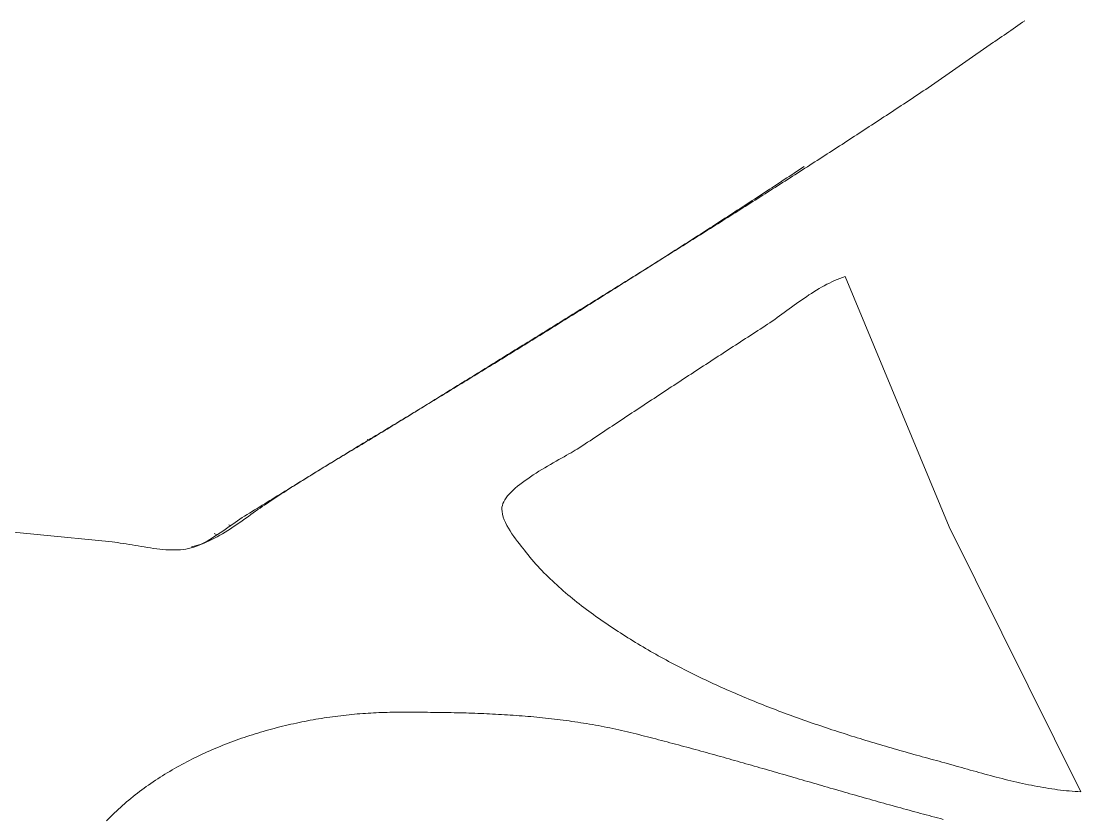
# Model space of a CAD drawing. Header units: inches. Extents: x 5.7 to 37.7, y 3.3 to 21.3.
# Drawn here: x 28.941 to 29.565, y 16.315 to 16.786 of the extents above; entities that cross this region are included whole.
import ezdxf

# ---------------------------------------------------------------- set-up
doc = ezdxf.new("R2010")
doc.units = ezdxf.units.IN
doc.header["$MEASUREMENT"] = 0
doc.layers.add('LASER BLACK', color=7, linetype='Continuous', lineweight=0, true_color=0x000000)

msp = doc.modelspace()

# ---------------------------------------------------------------- linework, layer by layer
at = {"layer": 'LASER BLACK', "linetype": 'Continuous'}
msp.add_line((29.47507, 16.74635), (29.51364, 16.77322), dxfattribs=at)
at = {"layer": 'LASER BLACK'}
for points in [[(29.53193, 16.78585), (29.5306, 16.7849), (29.52926, 16.78394), (29.52792, 16.783), (29.52657, 16.78205), (29.52522, 16.78111), (29.52387, 16.78017), (29.52251, 16.77924), (29.52115, 16.7783), (29.51979, 16.77737), (29.51843, 16.77645), (29.51706, 16.77552), (29.51569, 16.7746), (29.51433, 16.77368), (29.51295, 16.77277)], [(29.16814, 16.55248), (29.16962, 16.55339), (29.17109, 16.55431), (29.17257, 16.55522), (29.17405, 16.55614), (29.17552, 16.55705), (29.177, 16.55797), (29.17848, 16.55888), (29.17995, 16.5598), (29.18143, 16.56071), (29.18291, 16.56163), (29.18438, 16.56254), (29.18586, 16.56345), (29.18734, 16.56437), (29.18881, 16.56528), (29.19029, 16.5662), (29.19177, 16.56711), (29.19325, 16.56802), (29.19472, 16.56894), (29.1962, 16.56985), (29.19768, 16.57077), (29.19915, 16.57168), (29.20063, 16.57259), (29.20211, 16.57351), (29.20359, 16.57442), (29.20506, 16.57534), (29.20654, 16.57625), (29.20802, 16.57716), (29.2095, 16.57808), (29.21097, 16.57899), (29.21245, 16.5799), (29.21393, 16.58082), (29.21541, 16.58173), (29.21689, 16.58265), (29.21836, 16.58356), (29.21984, 16.58447), (29.22132, 16.58539), (29.2228, 16.5863), (29.22427, 16.58721), (29.22575, 16.58813), (29.22723, 16.58904), (29.22871, 16.58996), (29.23018, 16.59087), (29.23166, 16.59178), (29.23314, 16.5927), (29.23462, 16.59361), (29.2361, 16.59453), (29.23757, 16.59544), (29.23905, 16.59635), (29.24053, 16.59727), (29.24201, 16.59818), (29.24348, 16.5991), (29.24496, 16.60001), (29.24644, 16.60093), (29.24792, 16.60184), (29.24939, 16.60276), (29.25087, 16.60367), (29.25235, 16.60459), (29.25383, 16.6055), (29.2553, 16.60642), (29.25678, 16.60733), (29.25826, 16.60825), (29.25973, 16.60916), (29.26121, 16.61008), (29.26269, 16.61099), (29.26416, 16.61191), (29.26564, 16.61282), (29.26712, 16.61374), (29.2686, 16.61465), (29.27007, 16.61557), (29.27155, 16.61649), (29.27303, 16.6174), (29.2745, 16.61832), (29.27598, 16.61924), (29.27745, 16.62015), (29.27893, 16.62107), (29.28041, 16.62199), (29.28188, 16.6229), (29.28336, 16.62382), (29.28483, 16.62474), (29.28631, 16.62565), (29.28779, 16.62657), (29.28926, 16.62749), (29.29074, 16.62841), (29.29221, 16.62933), (29.29369, 16.63024), (29.29516, 16.63116), (29.29664, 16.63208), (29.29811, 16.633), (29.29959, 16.63392), (29.30106, 16.63484), (29.30254, 16.63576), (29.30401, 16.63668), (29.30549, 16.6376), (29.30696, 16.63852), (29.30843, 16.63944), (29.30991, 16.64036), (29.31138, 16.64128), (29.31286, 16.6422), (29.31433, 16.64312), (29.3158, 16.64404), (29.31728, 16.64496), (29.31875, 16.64588), (29.32022, 16.6468), (29.32169, 16.64773), (29.32317, 16.64865), (29.32464, 16.64957), (29.32611, 16.65049), (29.32758, 16.65142), (29.32906, 16.65234), (29.33053, 16.65326), (29.332, 16.65418), (29.33347, 16.65511), (29.33494, 16.65603), (29.33641, 16.65696), (29.33789, 16.65788), (29.33936, 16.65881), (29.34083, 16.65973), (29.3423, 16.66066), (29.34377, 16.66158), (29.34524, 16.66251), (29.34671, 16.66343), (29.34818, 16.66436), (29.34965, 16.66529), (29.35112, 16.66621), (29.35259, 16.66714), (29.35406, 16.66807), (29.35552, 16.669), (29.35699, 16.66992), (29.35846, 16.67085), (29.35993, 16.67178), (29.3614, 16.67271), (29.36287, 16.67364), (29.36433, 16.67457), (29.3658, 16.6755), (29.36727, 16.67643), (29.36873, 16.67736), (29.3702, 16.67829), (29.37167, 16.67922), (29.37313, 16.68015), (29.3746, 16.68109), (29.37607, 16.68202), (29.37753, 16.68295), (29.379, 16.68388), (29.38046, 16.68482), (29.38193, 16.68575), (29.38339, 16.68668), (29.38486, 16.68762), (29.38632, 16.68855), (29.38778, 16.68949), (29.38925, 16.69042), (29.39071, 16.69136), (29.39217, 16.6923), (29.39364, 16.69323), (29.3951, 16.69417), (29.39656, 16.69511), (29.39802, 16.69604), (29.39948, 16.69698), (29.40095, 16.69792), (29.40241, 16.69886), (29.40387, 16.6998), (29.40533, 16.70074), (29.40679, 16.70168), (29.40825, 16.70262), (29.40971, 16.70356), (29.41117, 16.7045), (29.41263, 16.70544), (29.41409, 16.70638), (29.41555, 16.70732), (29.417, 16.70827), (29.41846, 16.70921), (29.41992, 16.71015), (29.42138, 16.7111), (29.42283, 16.71204), (29.42429, 16.71299), (29.42575, 16.71393), (29.4272, 16.71488), (29.42866, 16.71582), (29.43012, 16.71677), (29.43157, 16.71772), (29.43303, 16.71867), (29.43448, 16.71961), (29.43593, 16.72056), (29.43739, 16.72151), (29.43884, 16.72246), (29.4403, 16.72341), (29.44175, 16.72436), (29.4432, 16.72531), (29.44465, 16.72626), (29.44611, 16.72721), (29.44756, 16.72817), (29.44901, 16.72912), (29.45046, 16.73007), (29.45191, 16.73103), (29.45336, 16.73198), (29.45481, 16.73293), (29.45626, 16.73389), (29.45771, 16.73485), (29.45916, 16.7358), (29.46061, 16.73676), (29.46205, 16.73772), (29.4635, 16.73867), (29.46495, 16.73963), (29.4664, 16.74059), (29.46784, 16.74155), (29.46929, 16.74251), (29.47073, 16.74347), (29.47218, 16.74443), (29.47363, 16.74539), (29.47507, 16.74635), (29.47651, 16.74732)], [(29.4019, 16.69989), (29.40045, 16.69893), (29.399, 16.69797), (29.39755, 16.69701), (29.39609, 16.69605), (29.39464, 16.69509), (29.39319, 16.69413), (29.39174, 16.69317), (29.39028, 16.69222), (29.38883, 16.69126), (29.38737, 16.6903), (29.38592, 16.68935), (29.38446, 16.68839), (29.38301, 16.68744), (29.38155, 16.68648), (29.38009, 16.68553), (29.37864, 16.68457), (29.37718, 16.68362), (29.37572, 16.68267), (29.37426, 16.68172), (29.37281, 16.68076), (29.37135, 16.67981), (29.36989, 16.67886), (29.36843, 16.67791), (29.36697, 16.67696), (29.36551, 16.67601), (29.36405, 16.67506), (29.36259, 16.67411), (29.36113, 16.67316), (29.35966, 16.67222), (29.3582, 16.67127), (29.35674, 16.67032), (29.35528, 16.66938), (29.35381, 16.66843), (29.35235, 16.66748), (29.35089, 16.66654), (29.34942, 16.66559), (29.34796, 16.66465), (29.34649, 16.6637), (29.34503, 16.66276), (29.34356, 16.66182), (29.34209, 16.66087), (29.34063, 16.65993), (29.33916, 16.65899), (29.3377, 16.65805), (29.33623, 16.65711), (29.33476, 16.65616), (29.33329, 16.65522), (29.33182, 16.65428), (29.33036, 16.65334), (29.32889, 16.6524), (29.32742, 16.65147), (29.32595, 16.65053), (29.32448, 16.64959), (29.32301, 16.64865), (29.32154, 16.64771), (29.32007, 16.64678), (29.3186, 16.64584), (29.31713, 16.6449), (29.31565, 16.64397), (29.31418, 16.64303), (29.31271, 16.6421), (29.31124, 16.64116), (29.30976, 16.64023), (29.30829, 16.63929), (29.30682, 16.63836), (29.30535, 16.63743), (29.30387, 16.63649), (29.3024, 16.63556), (29.30092, 16.63463), (29.29945, 16.6337), (29.29797, 16.63277), (29.2965, 16.63184), (29.29502, 16.63091), (29.29355, 16.62998), (29.29207, 16.62905), (29.2906, 16.62812), (29.28912, 16.62719), (29.28764, 16.62626), (29.28617, 16.62533), (29.28469, 16.6244), (29.28321, 16.62348), (29.28173, 16.62255), (29.28026, 16.62162), (29.27878, 16.62069), (29.2773, 16.61977), (29.27582, 16.61884), (29.27434, 16.61792), (29.27286, 16.61699), (29.27138, 16.61607), (29.2699, 16.61514), (29.26843, 16.61422), (29.26695, 16.61329), (29.26547, 16.61237), (29.26398, 16.61145), (29.2625, 16.61053), (29.26102, 16.6096), (29.25954, 16.60868), (29.25806, 16.60776), (29.25658, 16.60684), (29.2551, 16.60592), (29.25362, 16.605), (29.25214, 16.60408), (29.25065, 16.60316), (29.24917, 16.60224), (29.24769, 16.60132), (29.24621, 16.6004), (29.24472, 16.59948), (29.24324, 16.59856), (29.24176, 16.59764), (29.24027, 16.59673), (29.23879, 16.59581), (29.23731, 16.59489), (29.23582, 16.59398), (29.23434, 16.59306), (29.23286, 16.59214), (29.23137, 16.59123), (29.22989, 16.59031), (29.2284, 16.5894), (29.22692, 16.58848), (29.22543, 16.58757), (29.22395, 16.58665), (29.22246, 16.58574), (29.22098, 16.58483), (29.21949, 16.58391), (29.21801, 16.583), (29.21652, 16.58209), (29.21503, 16.58118), (29.21355, 16.58026), (29.21206, 16.57935), (29.21058, 16.57844), (29.20909, 16.57753), (29.2076, 16.57662), (29.20612, 16.57571), (29.20463, 16.5748), (29.20314, 16.57389), (29.20166, 16.57298), (29.20017, 16.57207), (29.19868, 16.57116), (29.19719, 16.57025), (29.19571, 16.56934), (29.19422, 16.56844), (29.19273, 16.56753), (29.19124, 16.56662), (29.18976, 16.56571), (29.18827, 16.56481), (29.18678, 16.5639), (29.18529, 16.56299), (29.1838, 16.56209), (29.18232, 16.56118), (29.18083, 16.56028), (29.17934, 16.55937), (29.17785, 16.55847), (29.17636, 16.55756), (29.17487, 16.55666), (29.17338, 16.55575), (29.1719, 16.55485), (29.17041, 16.55395), (29.16892, 16.55304), (29.16743, 16.55214), (29.16594, 16.55124), (29.16445, 16.55033), (29.16296, 16.54943), (29.16147, 16.54853), (29.15998, 16.54763), (29.15849, 16.54673), (29.157, 16.54583), (29.15552, 16.54493), (29.15403, 16.54402), (29.15254, 16.54312), (29.15105, 16.54222), (29.14956, 16.54132), (29.14807, 16.54042), (29.14658, 16.53953), (29.14509, 16.53863), (29.1436, 16.53772), (29.1421, 16.53682), (29.14061, 16.53592), (29.13912, 16.53501), (29.13762, 16.53411), (29.13613, 16.5332), (29.13464, 16.53229), (29.13315, 16.53139), (29.13166, 16.53048), (29.13017, 16.52957), (29.12868, 16.52866), (29.12719, 16.52775), (29.1257, 16.52684), (29.12421, 16.52593), (29.12272, 16.52502), (29.12123, 16.5241), (29.11974, 16.52319), (29.11825, 16.52228), (29.11676, 16.52136), (29.11528, 16.52045), (29.11379, 16.51953), (29.1123, 16.51862), (29.11082, 16.5177), (29.10933, 16.51679), (29.10784, 16.51587), (29.10636, 16.51495), (29.10487, 16.51404), (29.10338, 16.51312), (29.1019, 16.5122), (29.10041, 16.51128), (29.09893, 16.51036), (29.09744, 16.50945), (29.09596, 16.50853), (29.09447, 16.50761), (29.09299, 16.50669), (29.0915, 16.50577), (29.09002, 16.50485), (29.08853, 16.50393), (29.08705, 16.50301), (29.08556, 16.50209), (29.08408, 16.50117), (29.0826, 16.50025), (29.08111, 16.49933), (29.07963, 16.49841), (29.07814, 16.49749), (29.07666, 16.49658), (29.07518, 16.49566), (29.07369, 16.49474), (29.07221, 16.49382), (29.07087, 16.49297), (29.0695, 16.49207), (29.06811, 16.49112), (29.06669, 16.49015), (29.06526, 16.48915), (29.0638, 16.48812), (29.06233, 16.48709), (29.06085, 16.48604), (29.05935, 16.485), (29.05784, 16.48397), (29.05631, 16.48295), (29.05478, 16.48196), (29.05324, 16.48099), (29.05169, 16.48006), (29.05013, 16.47917), (29.04858, 16.47834), (29.04702, 16.47756), (29.04546, 16.47684), (29.0439, 16.4762), (29.04234, 16.47564), (29.04079, 16.47516), (29.03924, 16.47477), (29.03769, 16.47447), (29.03609, 16.47424), (29.03445, 16.47408), (29.03278, 16.47398), (29.03108, 16.47393), (29.02935, 16.47394), (29.0276, 16.474), (29.02582, 16.4741), (29.02403, 16.47424), (29.02223, 16.47441), (29.02041, 16.47462), (29.01858, 16.47486), (29.01676, 16.47511), (29.01493, 16.47539), (29.0131, 16.47568), (29.01128, 16.47598), (29.00946, 16.47629), (29.00766, 16.4766), (29.00588, 16.47691), (29.00412, 16.47721), (29.00238, 16.4775), (29.00066, 16.47778), (28.99897, 16.47803), (28.99732, 16.47827), (28.9957, 16.47847), (28.99413, 16.47864)], [(29.56501, 16.33144), (29.48746, 16.48761), (29.42619, 16.63511), (29.42461, 16.63457), (29.42303, 16.634), (29.42146, 16.63337), (29.41991, 16.63271), (29.41836, 16.632), (29.41682, 16.63126), (29.41529, 16.63048), (29.41376, 16.62966), (29.41225, 16.62882), (29.41074, 16.62794), (29.40924, 16.62704), (29.40774, 16.62612), (29.40625, 16.62517), (29.40477, 16.6242), (29.4033, 16.62321), (29.40183, 16.62221), (29.40037, 16.6212), (29.39891, 16.62018), (29.39746, 16.61914), (29.39602, 16.61811), (29.39458, 16.61706), (29.39314, 16.61602), (29.39171, 16.61497), (29.39029, 16.61393), (29.38886, 16.6129), (29.38745, 16.61187), (29.38603, 16.61085), (29.38462, 16.60984), (29.38321, 16.60885), (29.38181, 16.60788), (29.3804, 16.60692), (29.379, 16.60598), (29.37761, 16.60507), (29.37615, 16.60413), (29.37469, 16.60319), (29.37322, 16.60225), (29.37176, 16.6013), (29.3703, 16.60036), (29.36884, 16.59942), (29.36738, 16.59847), (29.36592, 16.59753), (29.36446, 16.59658), (29.363, 16.59564), (29.36154, 16.59469), (29.36009, 16.59375), (29.35863, 16.5928), (29.35717, 16.59186), (29.35571, 16.59091), (29.35425, 16.58996), (29.35279, 16.58901), (29.35134, 16.58806), (29.34988, 16.58712), (29.34842, 16.58617), (29.34696, 16.58522), (29.34551, 16.58427), (29.34405, 16.58332), (29.34259, 16.58237), (29.34114, 16.58142), (29.33968, 16.58047), (29.33823, 16.57951), (29.33677, 16.57856), (29.33531, 16.57761), (29.33386, 16.57666), (29.3324, 16.5757), (29.33095, 16.57475), (29.32949, 16.5738), (29.32804, 16.57284), (29.32658, 16.57189), (29.32513, 16.57094), (29.32368, 16.56998), (29.32222, 16.56903), (29.32077, 16.56807), (29.31932, 16.56711), (29.31786, 16.56616), (29.31641, 16.5652), (29.31496, 16.56425), (29.3135, 16.56329), (29.31205, 16.56233), (29.3106, 16.56137), (29.30915, 16.56042), (29.3077, 16.55946), (29.30625, 16.5585), (29.30479, 16.55754), (29.30334, 16.55658), (29.30189, 16.55562), (29.30044, 16.55466), (29.29899, 16.5537), (29.29754, 16.55274), (29.29609, 16.55178), (29.29464, 16.55082), (29.29319, 16.54986), (29.29174, 16.5489), (29.29029, 16.54794), (29.28884, 16.54698), (29.28739, 16.54602), (29.28595, 16.54506), (29.2845, 16.5441), (29.28305, 16.54313), (29.2816, 16.54217), (29.28015, 16.54121), (29.27871, 16.54025), (29.27726, 16.53928), (29.27581, 16.53832), (29.27436, 16.53736), (29.27292, 16.53639), (29.27147, 16.53543), (29.27002, 16.53446), (29.26916, 16.5339), (29.26819, 16.5333), (29.26712, 16.53266), (29.26595, 16.53198), (29.2647, 16.53126), (29.26336, 16.5305), (29.26196, 16.52971), (29.2605, 16.52889), (29.25897, 16.52803), (29.2574, 16.52715), (29.25579, 16.52624), (29.25414, 16.5253), (29.25247, 16.52434), (29.25078, 16.52335), (29.24908, 16.52235), (29.24737, 16.52132), (29.24567, 16.52027), (29.24398, 16.51921), (29.2423, 16.51813), (29.24065, 16.51704), (29.23904, 16.51594), (29.23747, 16.51483), (29.23594, 16.51371), (29.23447, 16.51258), (29.23306, 16.51145), (29.23173, 16.51031), (29.23047, 16.50917), (29.2293, 16.50803), (29.22822, 16.5069), (29.22724, 16.50576), (29.22636, 16.50463), (29.22561, 16.5035), (29.22498, 16.50239), (29.22447, 16.50128), (29.22411, 16.50018), (29.22389, 16.49909), (29.22382, 16.49802), (29.22393, 16.4965), (29.22422, 16.49493), (29.22468, 16.49332), (29.22527, 16.49169), (29.226, 16.49004), (29.22683, 16.48839), (29.22775, 16.48675), (29.22874, 16.48511), (29.22979, 16.4835), (29.23087, 16.48193), (29.23196, 16.4804), (29.23306, 16.47892), (29.23414, 16.4775), (29.23518, 16.47616), (29.23617, 16.4749), (29.23708, 16.47373), (29.23818, 16.47234), (29.23928, 16.47097), (29.2404, 16.46962), (29.24154, 16.46828), (29.24269, 16.46695), (29.24385, 16.46564), (29.24502, 16.46435), (29.24621, 16.46306), (29.24741, 16.4618), (29.24862, 16.46054), (29.24985, 16.4593), (29.25108, 16.45807), (29.25233, 16.45685), (29.25359, 16.45565), (29.25486, 16.45446), (29.25614, 16.45328), (29.25743, 16.45211), (29.25873, 16.45096), (29.26004, 16.44981), (29.26136, 16.44868), (29.26269, 16.44755), (29.26402, 16.44644), (29.26537, 16.44534), (29.26673, 16.44424), (29.26809, 16.44316), (29.26946, 16.44208), (29.27084, 16.44102), (29.27223, 16.43996), (29.27363, 16.43891), (29.27503, 16.43787), (29.27644, 16.43684), (29.27785, 16.43581), (29.27927, 16.4348), (29.2807, 16.43379), (29.28214, 16.43278), (29.28358, 16.43178), (29.28502, 16.43079), (29.28647, 16.42981), (29.28792, 16.42883), (29.28938, 16.42785), (29.29085, 16.42689), (29.2923, 16.42593), (29.29375, 16.42499), (29.29521, 16.42405), (29.29667, 16.42312), (29.29814, 16.42219), (29.29961, 16.42128), (29.30109, 16.42036), (29.30256, 16.41946), (29.30405, 16.41856), (29.30553, 16.41767), (29.30702, 16.41678), (29.30852, 16.4159), (29.31002, 16.41503), (29.31152, 16.41416), (29.31302, 16.4133), (29.31453, 16.41244), (29.31604, 16.41159), (29.31756, 16.41075), (29.31908, 16.40991), (29.3206, 16.40908), (29.32213, 16.40826), (29.32366, 16.40744), (29.32519, 16.40663), (29.32672, 16.40582), (29.32826, 16.40502), (29.32981, 16.40422), (29.33135, 16.40343), (29.3329, 16.40265), (29.33445, 16.40187), (29.33601, 16.40109), (29.33756, 16.40032), (29.33912, 16.39956), (29.34069, 16.3988), (29.34225, 16.39805), (29.34382, 16.39731), (29.3454, 16.39656), (29.34697, 16.39583), (29.34855, 16.3951), (29.35013, 16.39437), (29.35171, 16.39365), (29.3533, 16.39294), (29.35488, 16.39223), (29.35647, 16.39152), (29.35807, 16.39082), (29.35966, 16.39013), (29.36126, 16.38943), (29.36286, 16.38875), (29.36446, 16.38807), (29.36607, 16.38739), (29.36767, 16.38672), (29.36928, 16.38605), (29.37089, 16.38539), (29.37251, 16.38473), (29.37412, 16.38408), (29.37574, 16.38343), (29.37736, 16.38279), (29.37898, 16.38215), (29.3806, 16.38151), (29.38223, 16.38088), (29.38385, 16.38026), (29.38548, 16.37963), (29.38711, 16.37901), (29.38874, 16.3784), (29.39038, 16.37779), (29.39201, 16.37719), (29.39365, 16.37658), (29.39529, 16.37599), (29.39693, 16.37539), (29.39857, 16.3748), (29.40021, 16.37422), (29.40185, 16.37363), (29.4035, 16.37306), (29.40515, 16.37248), (29.40679, 16.37191), (29.40844, 16.37134), (29.41009, 16.37078), (29.41174, 16.37022), (29.4134, 16.36966), (29.41505, 16.36911), (29.4167, 16.36856), (29.41836, 16.36801), (29.42001, 16.36747), (29.42167, 16.36693), (29.42333, 16.36639), (29.42499, 16.36586), (29.42665, 16.36533), (29.42831, 16.3648), (29.42997, 16.36428), (29.43163, 16.36376), (29.43329, 16.36324), (29.43496, 16.36273), (29.43662, 16.36222), (29.43828, 16.36171), (29.43995, 16.3612), (29.44161, 16.3607), (29.44328, 16.3602), (29.44494, 16.3597), (29.44661, 16.35921), (29.44827, 16.35872), (29.44994, 16.35823), (29.4516, 16.35774), (29.45327, 16.35726), (29.45494, 16.35677), (29.4566, 16.3563), (29.45827, 16.35582), (29.45994, 16.35534), (29.4616, 16.35487), (29.46327, 16.3544), (29.46493, 16.35393), (29.4666, 16.35347), (29.46827, 16.35301), (29.46993, 16.35254), (29.47159, 16.35209), (29.47326, 16.35163), (29.47492, 16.35117), (29.47659, 16.35072), (29.47825, 16.35027), (29.47988, 16.34982), (29.48152, 16.34937), (29.48317, 16.34892), (29.48482, 16.34846), (29.48647, 16.348), (29.48813, 16.34753), (29.4898, 16.34706), (29.49147, 16.34659), (29.49314, 16.34612), (29.49482, 16.34564), (29.4965, 16.34517), (29.49818, 16.34469), (29.49987, 16.34422), (29.50156, 16.34374), (29.50326, 16.34327), (29.50496, 16.3428), (29.50666, 16.34233), (29.50836, 16.34186), (29.51007, 16.3414), (29.51178, 16.34094), (29.51349, 16.34048), (29.51521, 16.34003), (29.51692, 16.33959), (29.51864, 16.33915), (29.52036, 16.33872), (29.52208, 16.33829), (29.5238, 16.33788), (29.52552, 16.33747), (29.52724, 16.33707), (29.52897, 16.33667), (29.53069, 16.33629), (29.53242, 16.33592), (29.53414, 16.33556), (29.53587, 16.33521), (29.53759, 16.33487), (29.53932, 16.33454), (29.54104, 16.33423), (29.54276, 16.33393), (29.54448, 16.33364), (29.5462, 16.33337), (29.54792, 16.33311), (29.54964, 16.33286), (29.55136, 16.33264), (29.55307, 16.33242), (29.55479, 16.33223), (29.5565, 16.33205), (29.5582, 16.33189), (29.55991, 16.33175), (29.56161, 16.33163), (29.56331, 16.33153), (29.56501, 16.33144)], [(29.04098, 16.47586), (29.04241, 16.47614), (29.04387, 16.47649), (29.04535, 16.47693), (29.04685, 16.47743), (29.04836, 16.478), (29.04989, 16.47864), (29.05143, 16.47933), (29.05297, 16.48008), (29.05453, 16.48087), (29.05609, 16.48171), (29.05765, 16.4826), (29.05922, 16.48351), (29.06078, 16.48446), (29.06234, 16.48544), (29.06389, 16.48644), (29.06544, 16.48746), (29.06698, 16.48849), (29.0685, 16.48953), (29.07001, 16.49058), (29.0715, 16.49163), (29.07298, 16.49267), (29.07443, 16.49371), (29.07587, 16.49474), (29.07727, 16.49575), (29.07865, 16.49673), (29.08, 16.4977), (29.08132, 16.49863), (29.08261, 16.49953), (29.08386, 16.50039), (29.08507, 16.50121), (29.08652, 16.50217), (29.08797, 16.50313), (29.08942, 16.50408), (29.09088, 16.50503), (29.09234, 16.50598), (29.0938, 16.50693), (29.09526, 16.50787), (29.09673, 16.50881), (29.09819, 16.50975), (29.09966, 16.51069), (29.10114, 16.51162), (29.10261, 16.51255), (29.10409, 16.51348), (29.10556, 16.5144), (29.10704, 16.51533), (29.10852, 16.51625), (29.11001, 16.51717), (29.11149, 16.51809), (29.11297, 16.519), (29.11446, 16.51991), (29.11595, 16.52083), (29.11744, 16.52174), (29.11893, 16.52265), (29.12042, 16.52356), (29.12191, 16.52446), (29.1234, 16.52537), (29.12489, 16.52627), (29.12639, 16.52718), (29.12788, 16.52808), (29.12938, 16.52898), (29.13087, 16.52988), (29.13237, 16.53078), (29.13386, 16.53168), (29.13536, 16.53258), (29.13685, 16.53348), (29.13835, 16.53438), (29.13985, 16.53528), (29.14134, 16.53618), (29.14284, 16.53708), (29.14433, 16.53798), (29.14583, 16.53888), (29.14732, 16.53978), (29.14881, 16.54068), (29.15031, 16.54158), (29.1518, 16.54249), (29.15329, 16.54339), (29.15478, 16.54429), (29.15627, 16.5452), (29.15776, 16.5461), (29.15925, 16.54701), (29.16073, 16.54792), (29.16222, 16.54883), (29.1637, 16.54974), (29.16518, 16.55065), (29.16666, 16.55156), (29.16814, 16.55248)], [(29.14451, 16.53909), (29.14567, 16.53851), (29.14451, 16.53909)], [(28.99413, 16.47864), (28.90563, 16.48732)], [(29.06296, 16.48877), (29.06411, 16.48819), (29.06296, 16.48877)], [(29.05428, 16.48356), (29.05544, 16.48299), (29.05428, 16.48356)], [(29.4839, 16.31516), (29.48224, 16.31559), (29.48057, 16.31603), (29.4789, 16.31647), (29.47723, 16.31692), (29.47556, 16.31736), (29.4739, 16.3178), (29.47223, 16.31825), (29.47056, 16.3187), (29.4689, 16.31915), (29.46723, 16.3196), (29.46557, 16.32005), (29.4639, 16.32051), (29.46224, 16.32096), (29.46057, 16.32142), (29.45891, 16.32187), (29.45724, 16.32233), (29.45558, 16.32279), (29.45391, 16.32326), (29.45225, 16.32372), (29.45059, 16.32418), (29.44892, 16.32465), (29.44726, 16.32511), (29.4456, 16.32558), (29.44394, 16.32605), (29.44228, 16.32651), (29.44061, 16.32698), (29.43895, 16.32745), (29.43729, 16.32793), (29.43563, 16.3284), (29.43397, 16.32887), (29.43231, 16.32934), (29.43065, 16.32982), (29.42899, 16.33029), (29.42733, 16.33077), (29.42567, 16.33124), (29.42401, 16.33172), (29.42235, 16.3322), (29.42069, 16.33267), (29.41903, 16.33315), (29.41737, 16.33363), (29.41571, 16.33411), (29.41405, 16.33459), (29.41239, 16.33507), (29.41073, 16.33554), (29.40908, 16.33602), (29.40742, 16.3365), (29.40576, 16.33698), (29.4041, 16.33746), (29.40244, 16.33794), (29.40078, 16.33842), (29.39913, 16.3389), (29.39747, 16.33938), (29.39581, 16.33986), (29.39415, 16.34034), (29.3925, 16.34082), (29.39084, 16.3413), (29.38918, 16.34178), (29.38752, 16.34226), (29.38587, 16.34274), (29.38421, 16.34322), (29.38255, 16.34369), (29.38089, 16.34417), (29.37924, 16.34465), (29.37758, 16.34512), (29.37592, 16.3456), (29.37426, 16.34608), (29.37261, 16.34655), (29.37095, 16.34703), (29.36929, 16.3475), (29.36763, 16.34797), (29.36598, 16.34844), (29.36432, 16.34892), (29.36266, 16.34939), (29.361, 16.34986), (29.35935, 16.35033), (29.35769, 16.35079), (29.35603, 16.35126), (29.35437, 16.35173), (29.35272, 16.35219), (29.35106, 16.35266), (29.3494, 16.35312), (29.34774, 16.35358), (29.34608, 16.35404), (29.34442, 16.3545), (29.34277, 16.35496), (29.34111, 16.35542), (29.33945, 16.35587), (29.33779, 16.35633), (29.33613, 16.35678), (29.33447, 16.35723), (29.33281, 16.35768), (29.33115, 16.35813), (29.3295, 16.35858), (29.32784, 16.35902), (29.32618, 16.35947), (29.32452, 16.35991), (29.32286, 16.36035), (29.3212, 16.36079), (29.31954, 16.36123), (29.31787, 16.36166), (29.31621, 16.3621), (29.31455, 16.36253), (29.31289, 16.36296), (29.31123, 16.36339), (29.30957, 16.36381), (29.30791, 16.36424), (29.30625, 16.36466), (29.30458, 16.36508), (29.30292, 16.3655), (29.30126, 16.36592), (29.29954, 16.36634), (29.29783, 16.36675), (29.29611, 16.36716), (29.2944, 16.36755), (29.29268, 16.36793), (29.29097, 16.36831), (29.28925, 16.36868), (29.28753, 16.36903), (29.28581, 16.36938), (29.28409, 16.36972), (29.28237, 16.37005), (29.28065, 16.37038), (29.27893, 16.37069), (29.27721, 16.371), (29.27549, 16.3713), (29.27377, 16.37159), (29.27204, 16.37187), (29.27032, 16.37214), (29.2686, 16.37241), (29.26687, 16.37267), (29.26515, 16.37292), (29.26342, 16.37316), (29.2617, 16.3734), (29.25997, 16.37362), (29.25824, 16.37385), (29.25652, 16.37406), (29.25479, 16.37427), (29.25306, 16.37447), (29.25133, 16.37466), (29.2496, 16.37485), (29.24787, 16.37503), (29.24614, 16.37521), (29.24441, 16.37538), (29.24268, 16.37554), (29.24094, 16.37569), (29.23921, 16.37584), (29.23748, 16.37599), (29.23574, 16.37613), (29.23401, 16.37626), (29.23227, 16.37639), (29.23054, 16.37651), (29.2288, 16.37663), (29.22707, 16.37674), (29.22533, 16.37685), (29.22359, 16.37695), (29.22185, 16.37705), (29.22011, 16.37714), (29.21837, 16.37723), (29.21663, 16.37731), (29.21489, 16.37739), (29.21315, 16.37747), (29.21141, 16.37754), (29.20967, 16.37761), (29.20793, 16.37767), (29.20619, 16.37773), (29.20444, 16.37779), (29.2027, 16.37784), (29.20095, 16.37789), (29.19921, 16.37793), (29.19746, 16.37797), (29.19572, 16.37801), (29.19397, 16.37805), (29.19222, 16.37808), (29.19048, 16.37811), (29.18873, 16.37814), (29.18698, 16.37816), (29.18523, 16.37818), (29.18348, 16.3782), (29.18173, 16.37822), (29.17998, 16.37824), (29.17823, 16.37825), (29.17648, 16.37826), (29.17472, 16.37827), (29.17297, 16.37828), (29.17122, 16.37828), (29.16946, 16.37829), (29.16771, 16.37829), (29.16595, 16.37829), (29.1642, 16.3783), (29.16244, 16.37829), (29.16088, 16.37829), (29.15931, 16.37828), (29.15774, 16.37825), (29.15617, 16.37822), (29.15459, 16.37818), (29.15301, 16.37813), (29.15142, 16.37807), (29.14983, 16.378), (29.14823, 16.37792), (29.14664, 16.37783), (29.14504, 16.37774), (29.14343, 16.37763), (29.14182, 16.37751), (29.14021, 16.37739), (29.1386, 16.37725), (29.13699, 16.37711), (29.13537, 16.37696), (29.13375, 16.3768), (29.13213, 16.37662), (29.1305, 16.37644), (29.12888, 16.37625), (29.12725, 16.37605), (29.12562, 16.37584), (29.12399, 16.37562), (29.12236, 16.37539), (29.12073, 16.37516), (29.1191, 16.37491), (29.11746, 16.37465), (29.11583, 16.37438), (29.11419, 16.37411), (29.11256, 16.37382), (29.11092, 16.37352), (29.10929, 16.37322), (29.10765, 16.3729), (29.10602, 16.37258), (29.10438, 16.37224), (29.10275, 16.3719), (29.10112, 16.37154), (29.09949, 16.37118), (29.09786, 16.3708), (29.09623, 16.37042), (29.0946, 16.37003), (29.09297, 16.36962), (29.09135, 16.36921), (29.08972, 16.36878), (29.0881, 16.36835), (29.08649, 16.36791), (29.08487, 16.36745), (29.08326, 16.36699), (29.08164, 16.36651), (29.08004, 16.36603), (29.07843, 16.36554), (29.07683, 16.36503), (29.07523, 16.36452), (29.07363, 16.36399), (29.07204, 16.36346), (29.07045, 16.36291), (29.06887, 16.36236), (29.06728, 16.36179), (29.06571, 16.36122), (29.06414, 16.36063), (29.06257, 16.36004), (29.061, 16.35943), (29.05944, 16.35881), (29.05789, 16.35818), (29.05634, 16.35755), (29.0548, 16.3569), (29.05326, 16.35624), (29.05173, 16.35557), (29.0502, 16.35489), (29.04868, 16.3542), (29.04716, 16.3535), (29.04565, 16.35279), (29.04415, 16.35207), (29.04265, 16.35134), (29.04116, 16.3506), (29.03968, 16.34984), (29.0382, 16.34908), (29.03673, 16.34831), (29.03527, 16.34752), (29.03381, 16.34672), (29.03237, 16.34592), (29.03093, 16.3451), (29.02949, 16.34427), (29.02807, 16.34343), (29.02665, 16.34259), (29.02524, 16.34172), (29.02384, 16.34085), (29.02245, 16.33997), (29.02107, 16.33908), (29.01969, 16.33818), (29.01833, 16.33726), (29.01697, 16.33634), (29.01563, 16.3354), (29.01429, 16.33445), (29.01296, 16.33349), (29.01164, 16.33252), (29.01033, 16.33154), (29.00904, 16.33055), (29.00775, 16.32955), (29.00647, 16.32854), (29.0052, 16.32751), (29.00395, 16.32648), (29.0027, 16.32543), (29.00147, 16.32437), (29.00024, 16.3233), (28.99903, 16.32222), (28.99783, 16.32113), (28.99664, 16.32003), (28.99546, 16.31891), (28.99429, 16.31779), (28.99314, 16.31665), (28.992, 16.3155), (28.99087, 16.31434)]]:
    msp.add_lwpolyline(points, dxfattribs=at)

doc.saveas('drawing.dxf')
